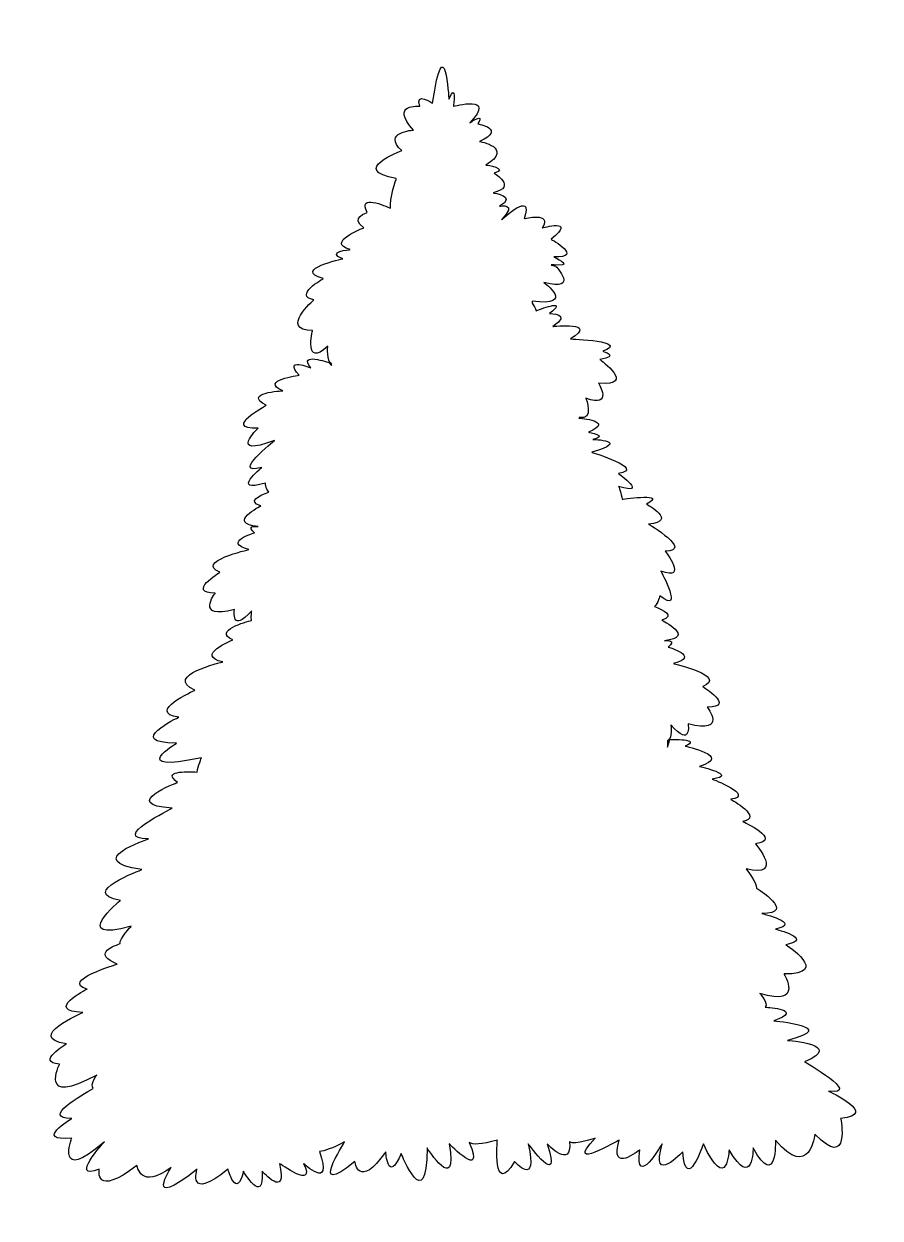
# Model space of a CAD drawing. Header units: centimetres. Extents: x -8.5 to 8.5, y -11.8 to 12.
import ezdxf

# ---------------------------------------------------------------- set-up
doc = ezdxf.new("R2010")
doc.units = ezdxf.units.CM
doc.header["$MEASUREMENT"] = 0
doc.layers.add('Camada 1', color=7, linetype='Continuous')

msp = doc.modelspace()

# ---------------------------------------------------------------- linework, layer by layer
at = {"layer": 'Camada 1'}
msp.add_open_spline([(7.48694, -9.23597), (8.17084, -9.3136), (7.00834, -8.6524), (7.00834, -8.6524), (7.00834, -8.6524), (7.8286, -8.30236), (6.6661, -8.22504), (6.6661, -8.22504), (6.6661, -8.22504), (7.76026, -7.95247), (6.39279, -7.83584), (6.39279, -7.83584), (6.39279, -7.83584), (7.02014, -7.61039), (6.27611, -7.56663), (6.2247, -7.56385), (6.2247, -7.56385), (6.29434, -7.4908), (6.11897, -7.29154), (6.11897, -7.29154), (6.11897, -7.29154), (7.00805, -7.56356), (6.59779, -6.9025), (6.59779, -6.9025), (6.59779, -6.9025), (7.55526, -6.9025), (6.63195, -6.3192), (6.63195, -6.3192), (6.63195, -6.3192), (7.21335, -6.2026), (6.42695, -6.00776), (6.42695, -6.00776), (6.42695, -6.00776), (6.9739, -5.89142), (6.15313, -5.69687), (6.15313, -5.69687), (6.15313, -5.69687), (6.8711, -5.69687), (6.05047, -5.19136), (6.05047, -5.19136), (6.05047, -5.19136), (6.05047, -5.19136), (6.05002, -5.19136), (6.05002, -5.19136), (6.05002, -5.19136), (6.06195, -5.08711), (5.84275, -4.80861), (5.84275, -4.80861), (5.84275, -4.80861), (6.62047, -5.00064), (6.02883, -4.30852), (6.02883, -4.30852), (6.02883, -4.30852), (6.58657, -4.23134), (5.77507, -3.8663), (5.77507, -3.8663), (5.77507, -3.8663), (6.19774, -3.78944), (5.53864, -3.42408), (5.53864, -3.42408), (5.53864, -3.42408), (6.02881, -3.34722), (5.16672, -3.02043), (5.16672, -3.02043), (5.16672, -3.02043), (5.70761, -2.94357), (4.91293, -2.77037), (4.91293, -2.77037), (4.91293, -2.77037), (5.58923, -2.55907), (4.6257, -2.36659), (4.6257, -2.36659), (4.6257, -2.36659), (4.98074, -2.213), (4.32146, -2.23216), (4.32146, -2.23216), (4.32146, -2.23216), (4.32146, -2.23216), (4.27918, -2.3834), (4.27918, -2.3834), (4.27918, -2.3834), (4.27918, -2.3834), (4.27918, -2.25645), (4.27918, -2.25645), (4.27918, -2.25645), (4.38573, -2.21375), (4.34239, -1.94099), (4.34239, -1.94099), (4.34239, -1.94099), (4.76014, -2.41608), (4.68757, -1.92043), (4.68757, -1.92043), (4.68757, -1.92043), (5.48659, -2.12704), (5.06897, -1.58997), (5.06897, -1.58997), (5.06897, -1.58997), (5.65029, -1.58997), (4.97803, -1.17674), (4.97803, -1.17674), (4.97803, -1.17674), (5.48659, -0.97026), (4.39693, -0.72229), (4.39693, -0.72229), (4.39693, -0.72229), (4.94168, -0.57799), (4.28795, -0.39201), (4.28795, -0.39201), (4.28795, -0.39201), (4.45768, -0.25149), (4.27377, -0.26033), (4.21458, -0.26594), (4.21458, -0.26594), (4.85532, -0.19937), (4.16092, 0.14522), (4.16092, 0.14522), (4.16092, 0.14522), (4.44408, 0.23311), (4.18897, 0.35197), (4.01622, 0.41367), (4.01622, 0.41367), (4.09284, 0.48066), (4.12557, 0.62941), (4.12557, 0.62941), (4.12557, 0.62941), (4.61979, 0.2315), (4.14631, 1.1214), (4.14631, 1.1214), (4.14631, 1.1214), (4.70238, 0.91069), (4.22846, 1.51944), (4.22846, 1.51944), (4.22846, 1.51944), (4.80515, 1.51944), (3.89913, 2.05797), (3.89913, 2.05797), (3.89913, 2.05797), (4.49616, 2.10496), (3.85788, 2.45601), (3.85788, 2.45601), (3.85788, 2.45601), (4.29045, 2.67972), (3.44709, 2.56187), (3.37015, 2.5507), (3.37015, 2.5507), (3.35872, 2.66529), (3.30197, 2.80753), (3.30197, 2.80753), (3.30197, 2.80753), (3.91967, 2.62007), (3.30197, 3.06523), (3.30197, 3.06523), (3.30197, 3.06523), (3.85789, 3.1586), (2.76661, 3.48655), (2.76661, 3.48655), (2.76661, 3.48655), (3.5697, 3.72068), (2.78714, 3.7441), (2.78714, 3.7441), (2.78714, 3.7441), (3.11657, 3.81435), (2.70499, 3.88459), (2.70499, 3.88459), (2.70499, 3.88459), (3.24035, 4.11859), (2.51957, 4.16571), (2.51957, 4.16571), (2.51957, 4.16571), (2.51957, 4.16571), (2.51751, 4.16158), (2.51751, 4.16158), (2.51751, 4.16158), (2.51751, 4.16158), (2.51751, 4.17896), (2.51751, 4.17896), (2.51751, 4.17896), (2.82339, 4.11887), (2.65168, 4.56316), (2.65168, 4.56316), (2.65168, 4.56316), (3.20302, 4.36777), (2.90473, 4.86092), (2.90473, 4.86092), (2.90473, 4.86092), (3.67274, 4.79919), (2.93174, 5.33376), (2.93174, 5.33376), (2.93174, 5.33376), (3.33833, 5.40546), (2.98593, 5.49796), (2.98593, 5.49796), (2.98593, 5.49796), (3.54634, 5.70354), (2.34426, 5.74492), (2.34426, 5.74492), (2.34426, 5.74492), (2.92275, 6.09438), (1.99186, 5.99156), (1.99186, 5.99156), (1.99186, 5.99156), (2.38982, 6.25868), (1.92868, 6.24826), (1.92868, 6.24826), (1.92868, 6.24826), (2.29381, 6.53996), (1.80438, 6.3606), (1.6597, 6.30464), (1.6597, 6.30464), (1.64991, 6.35383), (1.60819, 6.41553), (1.57789, 6.45588), (1.57789, 6.45588), (1.57789, 6.45588), (1.57789, 6.49342), (1.57789, 6.49342), (1.57789, 6.49342), (2.46506, 6.38695), (1.81514, 6.86672), (1.81514, 6.86672), (1.81514, 6.86672), (2.53716, 6.68175), (2.04948, 7.19496), (2.04948, 7.19496), (2.04948, 7.19496), (2.04948, 7.19496), (1.81514, 7.23589), (2.10375, 7.21573), (2.10375, 7.21573), (2.39252, 7.19496), (2.01342, 7.37961), (2.01342, 7.37961), (2.01342, 7.37961), (2.62704, 7.35916), (1.95952, 7.72862), (1.95952, 7.72862), (1.95952, 7.72862), (2.48279, 8.15981), (1.77897, 7.95436), (1.77897, 7.95436), (1.77897, 7.95436), (1.99561, 8.28276), (1.41803, 8.13888), (1.41803, 8.13888), (1.41803, 8.13888), (1.63467, 8.7344), (0.96697, 8.11843), (0.96697, 8.11843), (0.96697, 8.11843), (1.30987, 8.46757), (0.93083, 8.38539), (0.93083, 8.38539), (0.93083, 8.38539), (1.2917, 8.59052), (0.80452, 8.65222), (0.80452, 8.65222), (0.80452, 8.65222), (1.2917, 8.77517), (0.8223, 9.04203), (0.8223, 9.04203), (0.8223, 9.04203), (1.12932, 9.14479), (0.66011, 9.20636), (0.66011, 9.20636), (0.66011, 9.20636), (1.21962, 9.5555), (0.53374, 9.67832), (0.53374, 9.67832), (0.53374, 9.67832), (1.07516, 9.9247), (0.49784, 10.0272), (0.49784, 10.0272), (0.49784, 10.0272), (0.66014, 10.27342), (0.33539, 10.04781), (0.33539, 10.04781), (0.33539, 10.04781), (0.8948, 10.62272), (0.01048, 10.37621), (0.01048, 10.37621), (0.01048, 10.37621), (0.01048, 10.37621), (0.08271, 10.88913), (-0.07956, 10.51993), (-0.07956, 10.51993), (-0.07956, 10.51993), (-0.16989, 12.01803), (-0.40447, 10.43746), (-0.40447, 10.43746), (-0.40447, 10.43746), (-0.76536, 10.68368), (-0.65733, 10.37621), (-0.65733, 10.37621), (-0.65733, 10.37621), (-1.27069, 10.43746), (-0.78348, 9.90393), (-0.78348, 9.90393), (-0.78348, 9.90393), (-1.41515, 9.86313), (-1.01806, 9.49383), (-1.01806, 9.49383), (-1.01806, 9.49383), (-2.0829, 9.10389), (-1.12622, 8.93969), (-1.12622, 8.93969), (-1.12622, 8.93969), (-1.26783, 8.52988), (-1.24359, 8.34843), (-1.24359, 8.34843), (-1.32371, 8.38436), (-1.92291, 8.64545), (-1.70381, 8.26228), (-1.70381, 8.26228), (-1.70381, 8.26228), (-2.06483, 8.15978), (-1.77609, 7.95436), (-1.77609, 7.95436), (-1.77609, 7.95436), (-2.55187, 7.66705), (-2.04668, 7.52349), (-2.04668, 7.52349), (-2.04668, 7.52349), (-2.55188, 7.4824), (-2.19114, 7.33868), (-2.19114, 7.33868), (-2.19114, 7.33868), (-3.2118, 7.13), (-2.58439, 6.94535), (-2.58439, 6.94535), (-2.58439, 6.94535), (-3.18838, 6.60163), (-2.77023, 6.52225), (-2.77023, 6.52225), (-2.77023, 6.52225), (-3.46714, 5.9145), (-2.79349, 5.9145), (-2.79349, 5.9145), (-2.79349, 5.9145), (-2.9792, 5.14861), (-2.49152, 5.59758), (-2.49152, 5.59758), (-2.49152, 5.59758), (-2.52155, 5.29865), (-2.41561, 5.24695), (-2.41561, 5.24695), (-2.41561, 5.24695), (-2.41561, 5.21263), (-2.41561, 5.21263), (-2.41561, 5.21263), (-2.41561, 5.21263), (-2.46347, 5.26975), (-2.46347, 5.26975), (-2.46347, 5.26975), (-2.46347, 5.26975), (-3.09913, 5.49684), (-2.82677, 5.16638), (-2.82677, 5.16638), (-2.82677, 5.16638), (-3.38967, 5.39347), (-3.06283, 5.02179), (-3.06283, 5.02179), (-3.06283, 5.02179), (-3.86179, 4.91839), (-3.38967, 4.71194), (-3.38967, 4.71194), (-3.38967, 4.71194), (-4.20697, 4.67043), (-3.71659, 4.42272), (-3.71659, 4.42272), (-3.71659, 4.42272), (-4.60649, 3.9475), (-3.88013, 3.96827), (-3.88013, 3.96827), (-3.88013, 3.96827), (-4.49759, 3.3692), (-3.55321, 3.72057), (-3.55321, 3.72057), (-3.55321, 3.72057), (-4.44319, 3.01815), (-3.80737, 3.18352), (-3.80737, 3.18352), (-3.80737, 3.18352), (-4.44319, 2.66692), (-3.73461, 2.87353), (-3.73461, 2.87353), (-3.73461, 2.87353), (-3.72585, 2.76058), (-3.66939, 2.69211), (-3.66939, 2.69211), (-3.84161, 2.63144), (-4.11532, 2.50907), (-3.82549, 2.41925), (-3.82549, 2.41925), (-3.82549, 2.41925), (-4.52013, 2.0745), (-3.87902, 2.00822), (-3.87902, 2.00822), (-3.93778, 2.01383), (-4.12289, 2.02251), (-3.95265, 1.88217), (-3.95265, 1.88217), (-3.95265, 1.88217), (-4.60649, 1.69617), (-4.06171, 1.55155), (-4.06171, 1.55155), (-4.06171, 1.55155), (-5.15145, 1.30358), (-4.64279, 1.0971), (-4.64279, 1.0971), (-4.64279, 1.0971), (-5.31473, 0.6839), (-4.73365, 0.6839), (-4.73365, 0.6839), (-4.73365, 0.6839), (-5.15143, 0.14701), (-4.35233, 0.35373), (-4.35233, 0.35373), (-4.35233, 0.35373), (-4.42485, -0.14223), (-4.00729, 0.33283), (-4.00729, 0.33283), (-4.00729, 0.33283), (-4.02372, 0.22932), (-4.0115, 0.13934), (-4.0115, 0.13934), (-4.11355, 0.11341), (-4.78403, -0.06756), (-4.3857, -0.24857), (-4.3857, -0.24857), (-4.3857, -0.24857), (-5.16037, -0.56663), (-4.57935, -0.68902), (-4.57935, -0.68902), (-4.57935, -0.68902), (-5.78439, -0.95805), (-5.13881, -1.25182), (-5.13881, -1.25182), (-5.13881, -1.25182), (-6.12846, -1.69243), (-5.4616, -1.79022), (-5.4616, -1.79022), (-5.4616, -1.79022), (-6.55877, -2.30433), (-5.50446, -2.30433), (-5.50446, -2.30433), (-5.50446, -2.30433), (-6.51586, -2.91602), (-5.00966, -2.59796), (-5.00966, -2.59796), (-5.00966, -2.59796), (-5.0721, -2.75229), (-5.09531, -2.88231), (-5.09531, -2.88231), (-5.32163, -2.86744), (-5.8023, -2.85802), (-5.48311, -3.08731), (-5.48311, -3.08731), (-5.48311, -3.08731), (-6.66656, -3.5275), (-5.59061, -3.6011), (-5.59061, -3.6011), (-5.59061, -3.6011), (-6.86005, -4.21311), (-6.06406, -4.21311), (-6.06406, -4.21311), (-6.06406, -4.21311), (-7.4196, -4.65343), (-6.1932, -4.82485), (-6.1932, -4.82485), (-6.1932, -4.82485), (-7.48402, -5.28972), (-6.62344, -5.43641), (-6.62344, -5.43641), (-6.62344, -5.43641), (-7.65632, -6.29287), (-6.4082, -5.9502), (-6.4082, -5.9502), (-6.4082, -5.9502), (-6.65487, -6.20481), (-6.62659, -6.29844), (-6.62659, -6.29844), (-6.81884, -6.36117), (-7.16422, -6.51479), (-6.68482, -6.70402), (-6.68482, -6.70402), (-6.68482, -6.70402), (-7.83465, -7.04639), (-7.28728, -7.20205), (-7.28728, -7.20205), (-7.28728, -7.20205), (-8.16332, -7.63837), (-7.36925, -7.6693), (-7.36925, -7.6693), (-7.36925, -7.6693), (-8.54659, -8.16764), (-7.69792, -8.29205), (-7.69792, -8.29205), (-7.69792, -8.29205), (-8.32752, -8.66548), (-7.83466, -8.69673), (-7.83466, -8.69673), (-7.83466, -8.69673), (-8.27289, -9.56837), (-7.09555, -8.91467), (-7.09555, -8.91467), (-7.09555, -8.91467), (-7.23514, -9.10803), (-7.16447, -9.18534), (-7.16447, -9.18534), (-7.38426, -9.30446), (-8.22106, -9.78041), (-7.59299, -9.78041), (-7.59299, -9.78041), (-7.59299, -9.78041), (-8.37936, -10.24676), (-7.59299, -10.16961), (-7.59299, -10.16961), (-7.59299, -10.16961), (-7.93483, -11.10266), (-6.94328, -10.24676), (-6.94328, -10.24676), (-6.94328, -10.24676), (-7.66154, -11.02503), (-7.04583, -10.79164), (-7.04583, -10.79164), (-7.04583, -10.79164), (-7.14854, -11.37491), (-6.2937, -10.71375), (-6.2937, -10.71375), (-6.2937, -10.71375), (-6.22523, -11.21942), (-5.60967, -10.75262), (-5.60967, -10.75262), (-5.60967, -10.75262), (-6.19104, -11.64768), (-5.09683, -10.79167), (-5.09683, -10.79167), (-5.09683, -10.79167), (-5.30183, -11.453), (-4.4812, -10.79167), (-4.4812, -10.79167), (-4.4812, -10.79167), (-4.31038, -11.41386), (-4.1736, -10.83041), (-4.1736, -10.83041), (-4.1736, -10.83041), (-3.7631, -11.53063), (-3.79749, -10.83041), (-3.79749, -10.83041), (-3.79749, -10.83041), (-3.28441, -11.41416), (-3.45517, -10.67491), (-3.45517, -10.67491), (-3.45517, -10.67491), (-2.70304, -11.21945), (-2.97664, -10.67491), (-2.97664, -10.67491), (-2.97664, -10.67491), (-2.37876, -11.24125), (-2.65731, -10.43631), (-2.65731, -10.43631), (-2.55828, -10.42898), (-2.40098, -10.37622), (-2.15611, -10.24679), (-2.15611, -10.24679), (-2.15611, -10.24679), (-2.90853, -11.41384), (-1.95098, -10.63599), (-1.95098, -10.63599), (-1.95098, -10.63599), (-1.88259, -11.21945), (-1.33543, -10.4416), (-1.33543, -10.4416), (-1.33543, -10.4416), (-1.30127, -11.10266), (-1.02767, -10.48036), (-1.02767, -10.48036), (-1.02767, -10.48036), (-0.51478, -11.76388), (-0.51478, -10.36402), (-0.51478, -10.36402), (-0.51478, -10.36402), (0.10085, -11.33594), (-0.07004, -10.28599), (-0.07004, -10.28599), (-0.07004, -10.28599), (0.64968, -11.03037), (0.3276, -10.25948), (0.3276, -10.25948), (0.39557, -10.30332), (0.5544, -10.30644), (0.88719, -10.20836), (0.88719, -10.20836), (0.88719, -10.20836), (0.78464, -11.37493), (1.22922, -10.63598), (1.22922, -10.63598), (1.22922, -10.63598), (1.70804, -11.18041), (1.50277, -10.28596), (1.50277, -10.28596), (1.50277, -10.28596), (2.18664, -11.21941), (1.87888, -10.28596), (1.87888, -10.28596), (1.87888, -10.28596), (2.37003, -10.80679), (2.32661, -10.24529), (2.32661, -10.24529), (2.43779, -10.31435), (2.83646, -10.16962), (2.83646, -10.16962), (2.83646, -10.16962), (2.18664, -10.86939), (3.31488, -10.20836), (3.31488, -10.20836), (3.31488, -10.20836), (3.1097, -10.90829), (3.72533, -10.40275), (3.72533, -10.40275), (3.72533, -10.40275), (3.62283, -11.21944), (4.16975, -10.28599), (4.16975, -10.28599), (4.16975, -10.28599), (3.93035, -11.14155), (4.58017, -10.44162), (4.58017, -10.44162), (4.58017, -10.44162), (4.64849, -11.29723), (4.9908, -10.28599), (4.9908, -10.28599), (4.9908, -10.28599), (5.46919, -11.29707), (5.50343, -10.40275), (5.50343, -10.40275), (5.50343, -10.40275), (5.98219, -11.21944), (5.98219, -10.36401), (5.98219, -10.36401), (5.98219, -10.36401), (6.46109, -11.21943), (6.4269, -10.20836), (6.4269, -10.20836), (6.4269, -10.20836), (7.1105, -11.02505), (7.21329, -10.09157), (7.21329, -10.09157), (7.21329, -10.09157), (7.93134, -10.83039), (7.72634, -9.78042), (7.72634, -9.78042), (7.72634, -9.78042), (8.51278, -9.70248), (7.48694, -9.23597), (7.48694, -9.23597)], degree=3, knots=[0, 0, 0, 0, 0.00606061, 0.00606061, 0.00606061, 0.00606061, 0.01212121, 0.01212121, 0.01212121, 0.01212121, 0.01818182, 0.01818182, 0.01818182, 0.01818182, 0.02424242, 0.02424242, 0.02424242, 0.02424242, 0.03030303, 0.03030303, 0.03030303, 0.03030303, 0.03636364, 0.03636364, 0.03636364, 0.03636364, 0.04242424, 0.04242424, 0.04242424, 0.04242424, 0.04848485, 0.04848485, 0.04848485, 0.04848485, 0.05454545, 0.05454545, 0.05454545, 0.05454545, 0.06060606, 0.06060606, 0.06060606, 0.06060606, 0.06666667, 0.06666667, 0.06666667, 0.06666667, 0.07272727, 0.07272727, 0.07272727, 0.07272727, 0.07878788, 0.07878788, 0.07878788, 0.07878788, 0.08484848, 0.08484848, 0.08484848, 0.08484848, 0.09090909, 0.09090909, 0.09090909, 0.09090909, 0.0969697, 0.0969697, 0.0969697, 0.0969697, 0.1030303, 0.1030303, 0.1030303, 0.1030303, 0.10909091, 0.10909091, 0.10909091, 0.10909091, 0.11515152, 0.11515152, 0.11515152, 0.11515152, 0.12121212, 0.12121212, 0.12121212, 0.12121212, 0.12727273, 0.12727273, 0.12727273, 0.12727273, 0.13333333, 0.13333333, 0.13333333, 0.13333333, 0.13939394, 0.13939394, 0.13939394, 0.13939394, 0.14545455, 0.14545455, 0.14545455, 0.14545455, 0.15151515, 0.15151515, 0.15151515, 0.15151515, 0.15757576, 0.15757576, 0.15757576, 0.15757576, 0.16363636, 0.16363636, 0.16363636, 0.16363636, 0.16969697, 0.16969697, 0.16969697, 0.16969697, 0.17575758, 0.17575758, 0.17575758, 0.17575758, 0.18181818, 0.18181818, 0.18181818, 0.18181818, 0.18787879, 0.18787879, 0.18787879, 0.18787879, 0.19393939, 0.19393939, 0.19393939, 0.19393939, 0.2, 0.2, 0.2, 0.2, 0.20606061, 0.20606061, 0.20606061, 0.20606061, 0.21212121, 0.21212121, 0.21212121, 0.21212121, 0.21818182, 0.21818182, 0.21818182, 0.21818182, 0.22424242, 0.22424242, 0.22424242, 0.22424242, 0.23030303, 0.23030303, 0.23030303, 0.23030303, 0.23636364, 0.23636364, 0.23636364, 0.23636364, 0.24242424, 0.24242424, 0.24242424, 0.24242424, 0.24848485, 0.24848485, 0.24848485, 0.24848485, 0.25454545, 0.25454545, 0.25454545, 0.25454545, 0.26060606, 0.26060606, 0.26060606, 0.26060606, 0.26666667, 0.26666667, 0.26666667, 0.26666667, 0.27272727, 0.27272727, 0.27272727, 0.27272727, 0.27878788, 0.27878788, 0.27878788, 0.27878788, 0.28484848, 0.28484848, 0.28484848, 0.28484848, 0.29090909, 0.29090909, 0.29090909, 0.29090909, 0.2969697, 0.2969697, 0.2969697, 0.2969697, 0.3030303, 0.3030303, 0.3030303, 0.3030303, 0.30909091, 0.30909091, 0.30909091, 0.30909091, 0.31515152, 0.31515152, 0.31515152, 0.31515152, 0.32121212, 0.32121212, 0.32121212, 0.32121212, 0.32727273, 0.32727273, 0.32727273, 0.32727273, 0.33333333, 0.33333333, 0.33333333, 0.33333333, 0.33939394, 0.33939394, 0.33939394, 0.33939394, 0.34545455, 0.34545455, 0.34545455, 0.34545455, 0.35151515, 0.35151515, 0.35151515, 0.35151515, 0.35757576, 0.35757576, 0.35757576, 0.35757576, 0.36363636, 0.36363636, 0.36363636, 0.36363636, 0.36969697, 0.36969697, 0.36969697, 0.36969697, 0.37575758, 0.37575758, 0.37575758, 0.37575758, 0.38181818, 0.38181818, 0.38181818, 0.38181818, 0.38787879, 0.38787879, 0.38787879, 0.38787879, 0.39393939, 0.39393939, 0.39393939, 0.39393939, 0.4, 0.4, 0.4, 0.4, 0.40606061, 0.40606061, 0.40606061, 0.40606061, 0.41212121, 0.41212121, 0.41212121, 0.41212121, 0.41818182, 0.41818182, 0.41818182, 0.41818182, 0.42424242, 0.42424242, 0.42424242, 0.42424242, 0.43030303, 0.43030303, 0.43030303, 0.43030303, 0.43636364, 0.43636364, 0.43636364, 0.43636364, 0.44242424, 0.44242424, 0.44242424, 0.44242424, 0.44848485, 0.44848485, 0.44848485, 0.44848485, 0.45454545, 0.45454545, 0.45454545, 0.45454545, 0.46060606, 0.46060606, 0.46060606, 0.46060606, 0.46666667, 0.46666667, 0.46666667, 0.46666667, 0.47272727, 0.47272727, 0.47272727, 0.47272727, 0.47878788, 0.47878788, 0.47878788, 0.47878788, 0.48484848, 0.48484848, 0.48484848, 0.48484848, 0.49090909, 0.49090909, 0.49090909, 0.49090909, 0.4969697, 0.4969697, 0.4969697, 0.4969697, 0.5030303, 0.5030303, 0.5030303, 0.5030303, 0.50909091, 0.50909091, 0.50909091, 0.50909091, 0.51515152, 0.51515152, 0.51515152, 0.51515152, 0.52121212, 0.52121212, 0.52121212, 0.52121212, 0.52727273, 0.52727273, 0.52727273, 0.52727273, 0.53333333, 0.53333333, 0.53333333, 0.53333333, 0.53939394, 0.53939394, 0.53939394, 0.53939394, 0.54545455, 0.54545455, 0.54545455, 0.54545455, 0.55151515, 0.55151515, 0.55151515, 0.55151515, 0.55757576, 0.55757576, 0.55757576, 0.55757576, 0.56363636, 0.56363636, 0.56363636, 0.56363636, 0.56969697, 0.56969697, 0.56969697, 0.56969697, 0.57575758, 0.57575758, 0.57575758, 0.57575758, 0.58181818, 0.58181818, 0.58181818, 0.58181818, 0.58787879, 0.58787879, 0.58787879, 0.58787879, 0.59393939, 0.59393939, 0.59393939, 0.59393939, 0.6, 0.6, 0.6, 0.6, 0.60606061, 0.60606061, 0.60606061, 0.60606061, 0.61212121, 0.61212121, 0.61212121, 0.61212121, 0.61818182, 0.61818182, 0.61818182, 0.61818182, 0.62424242, 0.62424242, 0.62424242, 0.62424242, 0.63030303, 0.63030303, 0.63030303, 0.63030303, 0.63636364, 0.63636364, 0.63636364, 0.63636364, 0.64242424, 0.64242424, 0.64242424, 0.64242424, 0.64848485, 0.64848485, 0.64848485, 0.64848485, 0.65454545, 0.65454545, 0.65454545, 0.65454545, 0.66060606, 0.66060606, 0.66060606, 0.66060606, 0.66666667, 0.66666667, 0.66666667, 0.66666667, 0.67272727, 0.67272727, 0.67272727, 0.67272727, 0.67878788, 0.67878788, 0.67878788, 0.67878788, 0.68484848, 0.68484848, 0.68484848, 0.68484848, 0.69090909, 0.69090909, 0.69090909, 0.69090909, 0.6969697, 0.6969697, 0.6969697, 0.6969697, 0.7030303, 0.7030303, 0.7030303, 0.7030303, 0.70909091, 0.70909091, 0.70909091, 0.70909091, 0.71515152, 0.71515152, 0.71515152, 0.71515152, 0.72121212, 0.72121212, 0.72121212, 0.72121212, 0.72727273, 0.72727273, 0.72727273, 0.72727273, 0.73333333, 0.73333333, 0.73333333, 0.73333333, 0.73939394, 0.73939394, 0.73939394, 0.73939394, 0.74545455, 0.74545455, 0.74545455, 0.74545455, 0.75151515, 0.75151515, 0.75151515, 0.75151515, 0.75757576, 0.75757576, 0.75757576, 0.75757576, 0.76363636, 0.76363636, 0.76363636, 0.76363636, 0.76969697, 0.76969697, 0.76969697, 0.76969697, 0.77575758, 0.77575758, 0.77575758, 0.77575758, 0.78181818, 0.78181818, 0.78181818, 0.78181818, 0.78787879, 0.78787879, 0.78787879, 0.78787879, 0.79393939, 0.79393939, 0.79393939, 0.79393939, 0.8, 0.8, 0.8, 0.8, 0.80606061, 0.80606061, 0.80606061, 0.80606061, 0.81212121, 0.81212121, 0.81212121, 0.81212121, 0.81818182, 0.81818182, 0.81818182, 0.81818182, 0.82424242, 0.82424242, 0.82424242, 0.82424242, 0.83030303, 0.83030303, 0.83030303, 0.83030303, 0.83636364, 0.83636364, 0.83636364, 0.83636364, 0.84242424, 0.84242424, 0.84242424, 0.84242424, 0.84848485, 0.84848485, 0.84848485, 0.84848485, 0.85454545, 0.85454545, 0.85454545, 0.85454545, 0.86060606, 0.86060606, 0.86060606, 0.86060606, 0.86666667, 0.86666667, 0.86666667, 0.86666667, 0.87272727, 0.87272727, 0.87272727, 0.87272727, 0.87878788, 0.87878788, 0.87878788, 0.87878788, 0.88484848, 0.88484848, 0.88484848, 0.88484848, 0.89090909, 0.89090909, 0.89090909, 0.89090909, 0.8969697, 0.8969697, 0.8969697, 0.8969697, 0.9030303, 0.9030303, 0.9030303, 0.9030303, 0.90909091, 0.90909091, 0.90909091, 0.90909091, 0.91515152, 0.91515152, 0.91515152, 0.91515152, 0.92121212, 0.92121212, 0.92121212, 0.92121212, 0.92727273, 0.92727273, 0.92727273, 0.92727273, 0.93333333, 0.93333333, 0.93333333, 0.93333333, 0.93939394, 0.93939394, 0.93939394, 0.93939394, 0.94545455, 0.94545455, 0.94545455, 0.94545455, 0.95151515, 0.95151515, 0.95151515, 0.95151515, 0.95757576, 0.95757576, 0.95757576, 0.95757576, 0.96363636, 0.96363636, 0.96363636, 0.96363636, 0.96969697, 0.96969697, 0.96969697, 0.96969697, 0.97575758, 0.97575758, 0.97575758, 0.97575758, 0.98181818, 0.98181818, 0.98181818, 0.98181818, 0.98787879, 0.98787879, 0.98787879, 0.98787879, 1, 1, 1, 1], dxfattribs=at)

doc.saveas('drawing.dxf')
